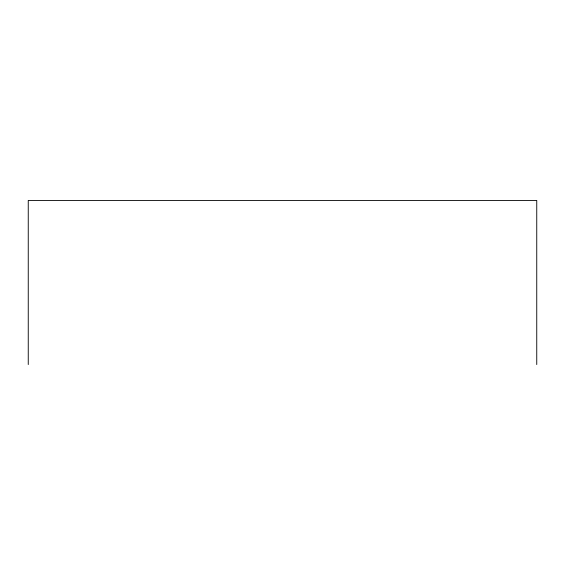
<?xml version="1.0" encoding="UTF-8"?>
<svg xmlns="http://www.w3.org/2000/svg" width="565" height="565" viewBox="0 0 565 565"><rect width="100%" height="100%" fill="white"/><g stroke="black" fill="none" stroke-linecap="round" stroke-linejoin="round"><path stroke-width="0.85" d="M536.75 364.552L536.75 200.448L28.25 200.448L28.25 364.552"/></g></svg>
